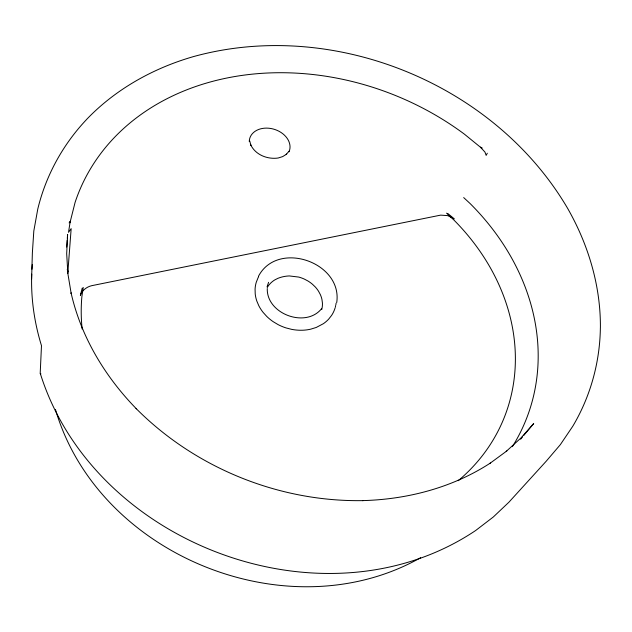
<?xml version="1.0" encoding="UTF-8"?>
<svg xmlns="http://www.w3.org/2000/svg" width="632" height="632" viewBox="0 0 632 632"><rect width="100%" height="100%" fill="white"/><g stroke="black" fill="none" stroke-linecap="round" stroke-linejoin="round"><path stroke-width="0.95" d="M267.273 288.492C266.372 313.82 305.572 328.482 321.514 308.779M31.6 279.052L32.374 252.808L33.812 231.004L37.754 209.16C45.781 175.688 62.805 144.673 86.426 119.661L86.908 119.116C115.585 89.27 152.746 68.509 192.318 56.935L192.792 56.785C332.74 17.791 494.738 83.416 567.955 208.923L568.192 209.366C588.503 245.232 600.669 286.019 600.4 327.4L600.368 328.127C599.847 362.531 590.391 396.643 572.782 426.237L560.355 444.636L546.151 461.281L508.879 502.243L493.316 516.984L475.627 530.532C325.196 631.321 93.805 544.808 40.282 373.441M66.7 247.065L67.189 240.263M67.324 238.319L67.608 234.433L66.684 253.748L67.861 273.522M67.822 272.716L71.163 228.626L68.517 232.323L70.223 221.382L69.125 222.914M336.722 302.578C342.765 262.343 277.796 239.805 258.543 276.144M83.211 287.418L81.891 296.527A221.824 185.405 22 0 0 82.144 328.988M70.018 222.527L75.09 202.398A257.019 208.331 22 0 1 464.394 134.15L481.363 147.967M335.363 307.01L335.695 305.501M321.735 309.562L322.099 307.942A29.886 24.688 20.8 0 0 322.407 302.902L321.957 299.536A29.949 24.743 20.8 0 0 320.298 294.512L318.599 291.344A29.996 24.782 20.8 0 0 315.21 286.904L312.485 284.282A30.02 24.798 20.8 0 0 307.752 280.885L304.308 279.075A30.028 24.806 20.8 0 0 298.754 277.077L289.266 275.931A33.788 27.958 21 0 0 277.835 278.364L274.691 279.968A29.854 24.656 20.8 0 0 270.283 283.515L269.185 284.74A30.02 24.798 20.8 0 0 267.281 287.473M82.207 288.121L80.359 295.389C81.955 290.412 86.647 286.904 91.608 285.704L440.63 215.133L447.685 215.623L454.361 218.901L447.622 213.395M335.134 307.745L334.683 309.214A41.862 34.452 20.8 0 1 331.579 315.423L328.711 319.081A42.052 34.602 20.8 0 1 323.323 323.726L316.245 327.455L310.739 329.161A41.586 34.223 20.8 0 1 302.768 330.228L299.987 330.252A42.091 34.626 20.8 0 1 291.55 329.335L286.019 327.913A41.91 34.483 20.8 0 1 278.072 324.603L273.206 321.696A41.807 34.397 20.8 0 1 266.728 316.395L263.094 312.366A41.862 34.444 20.8 0 1 258.812 305.738L256.829 301.085A41.917 34.499 20.8 0 1 255.217 293.92L255.075 289.187A41.949 34.523 20.8 0 1 256.252 282.314L257.935 278.048A41.965 34.539 20.8 0 1 258.646 276.69M267.067 286.817L268.592 282.314M487.296 153.236L486.158 155.385L484.957 152.083L480.454 147.161L482.192 148.006M520.61 439.232L522.474 436.988M523.723 435.495L533.708 423.551L520.879 438.039L506.224 451.39M289.022 151.214L286.201 154.469L286.644 154.137L282.662 156.602L278.159 158.016C267.557 159.556 255.541 154.919 250.73 144.87L250.92 145.368L249.758 141.078M489.824 463.454L506.84 450.94M420.612 557.708C288.168 632.553 98.213 555.544 55.466 409.497M490.424 463.019C452.575 487.651 407.498 499.422 362.61 500.615L363.029 500.615C279.099 502.037 195.28 468.036 136.085 408.509L136.394 408.801C105.07 376.688 80.991 336.856 71.068 292.853L71.195 293.58L67.735 272.771M463.683 197.579L470.161 203.599A242.862 202.05 22 0 1 512.37 446.666M446.563 213.134L454.116 220.236A221.824 185.405 22 0 1 458.247 480.691M336.09 303.202A41.831 34.42 20.8 0 1 335.861 304.743M31.718 274.138A281.746 231.668 22 0 0 41.483 345.68L40.211 373.141A2.647 1.177 -16.7 0 0 40.914 373.836M31.956 269.248A281.746 231.668 22 0 1 32.311 264.389M249.253 141.489A20.785 15.745 17.2 0 1 273.04 128.96A20.785 15.745 17.2 0 1 289.029 151.767M68.343 271.657A18.723 10.096 11.3 0 1 67.205 269.595"/></g></svg>
